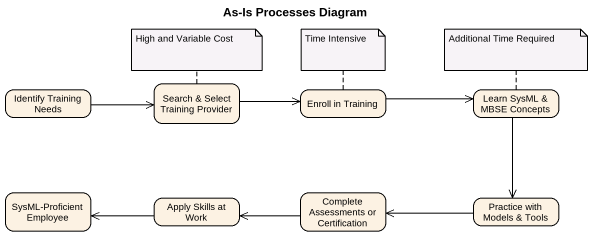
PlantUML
@startuml
title As-Is Processes Diagram
hide empty description
state "Identify Training Needs" as Identify_Training_Needs
state "Search & Select Training Provider" as Search_Select_Training
state "Enroll in Training" as Enroll_in_Training
state "Learn SysML & MBSE Concepts" as Learn_SysML_MBSE_Concepts
state "SysML-Proficient Employee" as SysML_Proficient_Employee
state "Apply Skills at Work" as Apply_Skills_at_Work
state "Complete Assessments or Certification" as Complete_Assessments_or
state "Practice with Models & Tools" as Practice_with_Models_Tools
Identify_Training_Needs -right-> Search_Select_Training
Search_Select_Training -right-> Enroll_in_Training
Enroll_in_Training -right-> Learn_SysML_MBSE_Concepts
Learn_SysML_MBSE_Concepts --> Practice_with_Models_Tools
Apply_Skills_at_Work -left-> SysML_Proficient_Employee
Complete_Assessments_or -left-> Apply_Skills_at_Work
Practice_with_Models_Tools -left-> Complete_Assessments_or
note top of Search_Select_Training : High and Variable Cost
note top of Enroll_in_Training : Time Intensive
note top of Learn_SysML_MBSE_Concepts : Additional Time Required
@enduml
